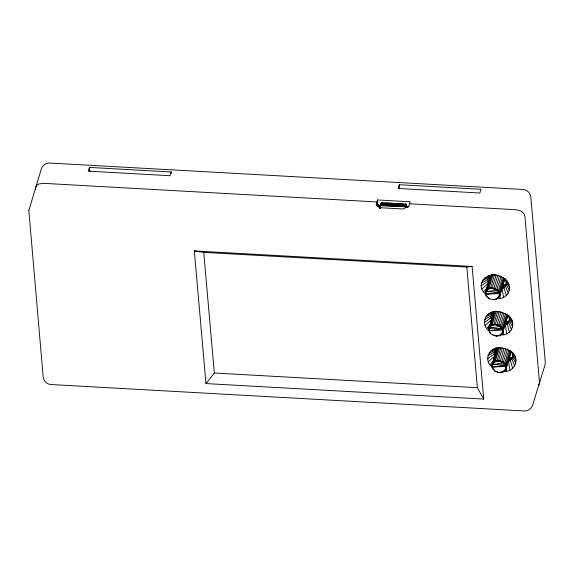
<?xml version="1.0" encoding="UTF-8"?>
<svg xmlns="http://www.w3.org/2000/svg" width="574" height="574" viewBox="0 0 574 574"><rect width="100%" height="100%" fill="white"/><g stroke="black" fill="none" stroke-linecap="round" stroke-linejoin="round"><path stroke-width="0.86" d="M407.397 207.508C404.95 207.673 407.303 204.638 405.574 204.007L381.882 202.687C381.552 202.299 381.021 204.322 380.878 205.836C378.46 207.372 378.976 203.655 376.874 205.399M406.198 207.25L406.478 204.968L405.689 204.193L406.055 204.33M486.235 295.632L485.626 294.082L487.24 296.873L486.164 295.567L485.748 292.97L486.027 291.685L487.692 289.597L491.983 274.709L490.239 276.898L485.504 292.675L485.633 294.189L499.624 293.579L504.137 279.029L503.965 281.777L499.524 296.22L497.723 298.487L496.194 299.133L499.315 296.356L499.48 293.673L498.002 291.111L496.747 290.1L492.097 288.442L496.065 275.204M503.857 327.862L502.028 333.81C493.654 339.822 505.708 332.454 502.681 330.064C502.056 326.391 497.213 325.652 495.348 324.339L499.265 311.596M507.839 361.706L505.228 370.201C496.732 376.365 509.203 368.522 505.881 366.456C505.256 362.782 500.406 362.043 498.541 360.73L502.458 347.988M380.878 205.836L381.007 203.246L381.997 202.873L381.531 203.06M492.994 335.238L496.366 335.998L491.495 334.355L489.572 332.03L488.94 329.361L489.22 328.077L490.885 325.989L495.175 311.101M486.07 294.462C472.502 283.743 489.801 269.22 501.719 277.077C514.498 282.171 510.501 300.302 496.481 298.444M489.278 330.954C480.266 325.02 485.152 311.373 495.577 311.359M481.916 289.031L488.28 283.247C487.039 280.349 488.338 276.725 491.222 275.412M492.47 367.281C483.028 360.953 488.926 347.263 499.567 347.464M485.116 325.523L491.488 319.74C490.096 316.561 491.861 312.794 495.032 311.538L490.626 312.773M488.309 361.842L494.68 356.059C493.281 352.888 495.053 349.121 498.218 347.866L493.819 349.1M503.491 297.282L502.157 288.55C506.196 287.065 507.402 281.705 504.618 278.498L507.33 281.64M506.699 333.774L505.364 325.042C509.403 323.557 510.609 318.197 507.825 314.99C517.038 321.11 512.367 335.962 501.152 334.857M509.891 370.101L508.55 361.369C512.596 359.876 513.802 354.524 511.018 351.31C520.97 358.011 514.555 373.33 502.881 371.263M493.102 299.678L496.438 299.126L493.102 299.678L489.794 298.839L488.302 297.877L489.794 298.839M496.166 371.622C506.885 375.174 489.579 369.104 496.187 371.629M485.748 292.97L485.798 291.334L490.239 276.898M488.94 329.361L488.991 327.725L494.128 312.084L489.22 328.077L502.078 328.751L506.799 314.035L507.459 316.826L506.476 319.366M488.704 329.182L493.432 313.289M499.143 296.349L499.423 295.072L498.885 292.36L503.606 277.644M503.62 288.184L503.714 286.663L505.823 286.11M492.14 365.753L492.191 364.117L496.632 349.681L498.376 347.492L494.085 362.381L492.42 364.468L492.14 365.753L492.765 368.422L494.817 370.718L493.633 369.656M496.632 349.681L491.904 365.573M499.387 335.525C502.15 334.613 503.398 331.306 502.078 328.751M502.343 332.741C505.859 326.297 492.578 320.895 489.88 326.929M509.403 321.261L507.294 321.806L506.813 324.575L506.907 323.054L509.016 322.502M503.879 371.227L505.536 369.132L505.816 367.855L505.278 365.143L509.999 350.427M505.536 369.132C508.621 362.825 496.065 357.545 493.08 363.32M491.896 365.459L492.255 367.095L506.017 366.363L510.53 351.812L510.365 354.56L505.916 369.003L504.876 370.28M510.013 360.967L510.107 359.446L512.216 358.894M493.748 288.7L497.794 275.47M496.941 325.092L500.987 311.861M500.141 361.484L504.187 348.253M89.429 167.414L88.281 171.152L169.969 175.709L171.124 171.978L89.429 167.414L89.795 171.583M377.52 199.96L376.142 204.437L380.124 207.702L402.998 208.979L408.824 206.26L410.202 201.783L377.52 199.96L378.036 205.786M378.955 205.765L378.567 207.006L376.831 205.198C376.666 206.188 377.491 203.641 376.558 205.356M378.022 206.418L378.402 205.176M378.331 206.69L378.711 205.449L380.49 205.054L381.107 205.09L380.863 205.722L408.236 206.877M399.246 184.706L398.098 188.444L479.792 193.007L480.94 189.269L399.246 184.706L399.612 188.875M498.885 292.36L485.798 291.456L490.928 275.692M493.066 274.838L488.876 288.564L492.097 288.442M494.63 274.429L490.476 288.514M499.452 276.058L495.326 289.26M501.195 276.087L496.747 290.1L486.027 291.685M499.308 293.723L496.747 290.1L497.859 291.212L498.254 290.788L502.437 277.199M503.276 282.975L498.483 297.497M504.259 280.435L499.452 296.313L497.479 298.444M503.427 287.387L504.395 285.135L506.203 284.869M496.266 311.23L492.069 324.956L495.29 324.841M504.008 286.376L504.395 285.135M504.395 286.175L504.776 284.926M504.847 286.06L505.228 284.812M505.708 284.79L505.328 286.039L508.349 293.3M497.572 311.668L493.676 324.906M502.645 312.45L498.526 325.652M499.244 326.656L499.767 324.956M504.137 313.325L499.947 326.491L489.22 328.077M507.337 315.42L502.501 330.115L501.202 327.503L505.629 313.591M501.461 329.569L501.985 327.876M497.321 348.475L492.198 364.239L505.278 365.143M504.905 324.468L506.211 320.22M496.331 336.077L500.915 334.879L502.724 332.611L507.459 316.826M506.627 323.779L507.294 321.806M499.459 347.622L495.269 361.347L498.49 361.233M506.663 324.181L507.043 322.94M507.208 322.767L507.588 321.526M507.595 322.566L507.976 321.318M508.04 322.452L508.421 321.203M508.528 322.43L508.908 321.182M501.03 347.213L496.869 361.297M505.845 348.841L501.719 362.043M507.588 348.87L503.14 362.883L492.42 364.468M505.701 366.506L503.14 362.883L504.252 363.995L504.646 363.579L508.829 349.982M508.363 360.006L509.669 355.758M510.652 353.218L505.845 369.096M509.827 360.171L510.788 357.918L513.07 357.817M510.408 359.166L510.788 357.918M510.788 358.958L511.176 357.71M511.24 358.843L511.621 357.595M511.721 358.822L512.108 357.573M381.107 204.021L381.079 203.096L381.882 202.687L380.928 203.655L406.256 205.069L405.574 204.007L406.162 204.315M377.204 205.514L377.613 204.753M504.094 285.414L503.85 286.548M501.446 327.18C497.895 322.674 487.548 323.951 489.062 330.703L502.501 330.115M510.487 358.198L510.394 359.726M407.49 207.358L408.623 206.489M499.423 295.072C501.167 289.153 489.184 284.969 486.687 290.537M501.841 333.925L503.018 331.27M205.98 383.576L214.339 373.014L203.741 252.373L194.335 250.938L205.98 383.576L483.739 399.081L472.086 266.444L194.335 250.938M483.588 291.922L487.627 287.151M486.795 328.414L490.261 324.324M489.988 364.741L494.027 359.97M489.687 326.656L490.727 325.673M489.758 326.8C493.511 322.746 501.059 324.827 502.889 329.863M481.163 285.981L487.8 281.289M484.37 322.473L491.007 317.781M487.556 358.8L494.192 354.108M377.283 204.703L376.91 204.954L378.036 204.947L377.419 206.073M481.385 282.989L487.943 279.366M484.592 319.481L491.15 315.858M487.778 355.808L494.336 352.185M487.534 289.282C490.892 287.05 495.434 288.191 498.254 290.788M487.692 289.597L488.976 288.909M496.295 299.205L497.615 298.502M490.885 325.989L492.176 325.3M494.085 362.381L495.369 361.692M502.688 371.988L504.008 371.285M482.562 280.256L488.704 277.608M485.769 316.748L491.904 314.1M488.962 353.075L495.097 350.427M494.436 275.118L495.699 274.573M484.621 277.967L490.024 276.137M487.828 314.459L493.231 312.629M491.021 350.786L496.424 348.956M491.825 275.054L493.26 274.63M487.419 276.281L491.093 275.255M491.566 275.089L493.174 274.645M485.862 294.311L498.713 292.424L497.859 291.212M489.062 330.703L501.913 328.816L499.947 326.491L501.913 328.816M492.255 367.095L505.106 365.208L504.252 363.995M505.816 367.855C507.287 362.043 496.46 357.889 492.879 363.048M203.741 252.373L466.798 267.053L472.086 266.444M493.97 311.797C500.105 310.929 506.612 313.289 510.53 318.132M497.163 348.124C503.298 347.248 509.805 349.609 513.723 354.459M496.273 335.984L497.959 335.998M499.495 372.461L502.831 371.909L499.531 372.469M409.585 203.77L516.198 209.725L520.36 210.845A8.33 6.501 17.1 0 1 524.952 216.843L539.438 381.746A8.33 6.501 17.1 0 1 538.634 385.018M385.506 203.067L392.523 203.461M396.031 203.655L403.056 204.05M380.885 204.071L406.205 205.485M380.856 204.502L406.177 205.915M380.842 204.932L406.162 206.346M380.842 205.349L406.17 206.762M214.339 373.014L477.389 387.694L483.739 399.081M489.572 332.03L488.696 329.067M492.026 366.973L492.765 368.422M408.265 206.64L408.86 206.468M406.17 204.416L405.689 204.193L406.478 204.968L406.241 204.459M499.696 293.472C497.845 286.892 484.843 286.125 485.719 294.268M498.605 325.494L501.332 327.374M504.532 363.765C500.829 358.657 489.306 361.19 492.636 368.415M503.355 362.589L504.646 363.579M488.912 330.66L490.44 333.264M496.962 289.805L498.132 290.982M496.862 289.956L498.002 291.111M500.062 326.348L501.202 327.503M503.255 362.739L504.395 363.894M503.929 277.981L504.84 279.093M510.329 350.793L511.24 351.912M505.694 280.356L509.002 284.532M508.901 316.848L512.209 321.024M512.094 353.175L515.402 357.351M490.325 333.286L489.357 331.959M493.525 369.678L492.557 368.35M506.182 282.315L509.755 287.581M509.389 318.807L512.962 324.073M512.575 355.134L516.148 360.393M406.292 204.825L406.435 205.435M506.038 284.238L509.533 290.566M509.246 320.73L512.74 327.058M512.431 357.057L515.926 363.385M506.089 366.255L505.429 365.042L505.881 366.456M376.831 205.198L377.125 205.879M508.485 322.488L511.556 329.792M511.678 358.815L514.749 366.119M406.292 204.631L406.478 205.14M499.48 293.673L499.036 292.259L499.746 294.979M502.681 330.064L502.228 328.651L502.939 331.37M503.95 287.466L506.29 295.588M507.158 323.958L509.497 332.081M510.351 360.285L512.69 368.408M493.145 314.631L493.267 316.037M466.798 267.053L477.389 387.694M380.261 205.801L380.497 208.434M380.074 205.801L380.311 208.434M379.895 205.829L380.124 208.462M379.723 205.879L379.952 208.513M379.565 205.951L379.723 207.709M379.443 206.037L379.593 207.795M379.349 206.145L379.5 207.896M377.204 205.284L376.91 201.948L42.985 183.307L38.982 183.974A8.33 6.501 17.1 0 0 35.409 189.52M171.124 171.978L171.267 173.642M506.469 366.119L506.541 371.069M503.262 328.967L503.355 334.742M500.069 293.3L500.148 298.25M376.831 204.983A2.081 0.395 -86.8 0 1 377.053 203.612M376.752 204.925A2.497 0.474 -86.8 0 1 377.025 203.282M487.068 296.758L488.424 297.935L487.068 296.758M28.829 210.479L43.186 377.132C43.653 381.114 47.133 384.558 51.215 384.544L524.421 410.962C528.202 411.156 531.689 408.466 532.722 404.864L545.056 364.777L545.3 361.764L530.814 196.868C530.347 192.886 526.867 189.442 522.785 189.456L49.579 163.038C45.798 162.844 42.311 165.534 41.278 169.136L28.829 210.479M379.357 207.91L379.292 206.253L379.349 207.874"/></g></svg>
